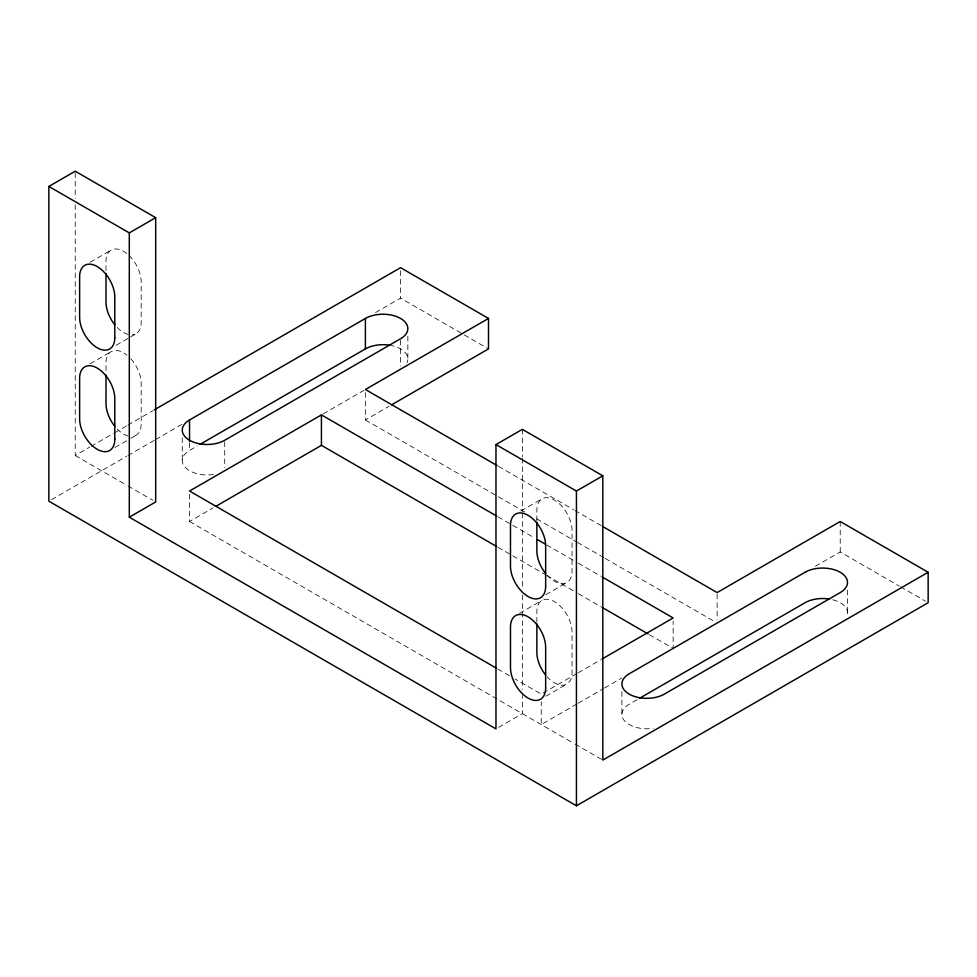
<?xml version="1.0" encoding="UTF-8"?>
<svg xmlns="http://www.w3.org/2000/svg" width="977" height="977" viewBox="0 0 977 977"><rect width="100%" height="100%" fill="white"/><g stroke="black" fill="none" stroke-linecap="round" stroke-linejoin="round"><path stroke-width="0.73" stroke-dasharray="4.88 3.66" d="M90.055 262.276L111.158 250.088M116.239 345.199L129.428 337.59M130.747 336.821L136.023 333.78M90.055 363.81L111.158 351.622M75.229 204.657L75.229 455.502L89.713 447.136M91.032 446.379L113.43 433.446M114.749 432.689L126.595 425.85M127.914 425.08L152.937 410.633M114.92 447.49L129.428 439.125M130.747 438.355L136.023 435.315M51.488 499.674L126.57 456.32M127.889 455.563L154.232 440.346M155.551 439.589L181.893 424.384M375.547 312.579L400.57 298.132L488.5 348.899M213.56 474.456A24.865 14.362 0 0 1 185.581 467.763A24.865 14.362 0 0 1 189.538 450.434L197.415 445.878M323.143 413.906L363.823 390.421M189.538 494.081L189.538 521.498L213.279 507.796M365.398 392.559L365.398 419.963L388.968 406.359M520.912 511.02L542.015 498.844M545.777 594.712L566.88 582.536M519.593 613.324L542.015 600.379M576.87 673.544L541.258 694.11L514.916 678.893M578.189 672.787L600.611 659.841M545.777 696.247L566.88 684.059M498.612 727.352L522.353 713.65L522.353 695.404M576.87 704.002L541.258 724.568L541.258 701.718M578.189 703.245L603.249 688.773M604.568 688.016L621.714 678.111M815.343 566.33L840.22 551.956L899.28 586.053M637.065 699.715L629.188 704.258A24.865 14.362 0 0 0 625.231 721.588A24.865 14.362 0 0 0 653.21 728.28M900.586 586.811L925.524 601.209M498.441 466.322L573.536 509.676M574.855 510.434L601.197 525.65M365.398 419.963L497.134 496.023M498.441 496.78L524.796 511.997M536.642 518.836L576.161 541.649M577.48 542.418L603.835 557.623M605.142 558.392L714.48 621.506M497.952 516.809L534.834 538.095M546.693 544.946L576.992 562.434M578.311 563.192L600.696 576.125M497.952 547.267L545.374 574.647M546.693 575.404L576.992 592.892M578.311 593.662L600.696 606.583M649.436 634.72L673.153 648.41L673.153 621.006M497.781 669.001L509.64 675.852M75.229 455.502L126.668 485.203M127.987 485.96L153.047 500.432M189.538 521.498L573.792 743.35M575.111 744.108L601.49 759.337M847.499 590.035L847.499 612.884M840.22 521.498L840.22 551.956M717.118 594.089L717.118 619.992M621.909 691.569L621.909 714.407M536.861 520.753L536.861 510.226A24.865 14.362 60 0 1 554.447 500.077A24.865 14.362 60 0 1 572.034 530.535L572.034 571.142A24.865 14.362 60 0 1 547.291 575.416M536.861 622.288L536.861 611.761A24.865 14.362 60 0 1 554.447 601.612A24.865 14.362 60 0 1 572.034 632.07L572.034 672.677A24.865 14.362 60 0 1 547.291 676.951M522.353 429.355L522.353 456.723M522.353 458.237L522.353 511.447M522.353 512.974L522.353 588.984M522.353 595.066L522.353 689.322M407.849 336.21L407.849 359.047M400.57 270.714L400.57 298.132M400.57 340.265L400.57 366.155M224.71 441.799L224.71 467.69M189.538 442.813L189.538 450.434M182.259 437.733L182.259 460.582M106.004 270.495L106.004 261.47A24.865 14.362 60 0 1 128.146 254.643M106.004 370.527L106.004 363.004A24.865 14.362 60 0 1 127.022 355.225M75.229 172.734L75.229 198.575M389.42 345.174A24.865 14.362 0 0 1 407.006 362.76M130.747 358.742A24.865 14.362 60 0 1 141.176 383.314L141.176 423.933A24.865 14.362 60 0 1 132.383 436.438M832.758 599.768A24.865 14.362 0 0 1 846.656 616.597M129.025 255.449A24.865 14.362 60 0 1 141.176 281.779L141.176 322.398A24.865 14.362 60 0 1 132.383 334.903M128.146 334.488A24.865 14.362 60 0 1 117.289 327.564M128.146 436.011A24.865 14.362 60 0 1 117.289 429.098"/><path stroke-width="1.47" d="M48.85 186.436L75.229 171.207L155.685 217.663L155.685 501.958L129.306 517.187L129.306 232.892L48.85 186.436L48.85 501.189L576.43 805.793L928.15 602.724L928.15 572.266L840.22 521.498L717.118 592.575L602.516 526.408M129.306 232.892L155.685 217.663M154.256 409.876L400.57 267.674L488.5 318.441L488.5 348.899L391.594 404.844M189.538 419.963L365.398 318.441A24.865 14.362 0 0 1 400.57 318.441A24.865 14.362 0 0 1 400.57 338.738L224.71 440.273A24.865 14.362 0 0 1 189.538 440.273A24.865 14.362 0 0 1 189.538 419.963L189.538 441.286M200.041 444.364L365.398 348.899A24.865 14.362 0 0 1 389.42 345.174M496.634 516.039L321.433 414.895L189.538 491.04L496.475 668.244M488.5 318.441L365.398 389.505L497.134 465.565M215.917 506.269L321.433 445.353L496.634 546.497M129.306 517.187L495.974 728.879L495.974 444.584L522.353 429.355L602.809 475.811L602.809 760.094L928.15 572.266M495.974 444.584L576.43 491.04L602.809 475.811M601.93 659.072L673.153 617.952L602.015 576.882M639.691 698.201L805.048 602.724A24.865 14.362 0 0 1 829.07 599.011M537.472 539.622L545.374 544.177M602.015 607.34L648.13 633.963M576.43 491.04L576.43 805.793M536.861 522.255L536.861 550.845A24.865 14.362 60 0 0 545.654 573.499M536.861 623.79L536.861 652.367A24.865 14.362 60 0 0 545.654 675.034M365.398 318.441L365.398 348.899M321.433 414.895L321.433 445.353M106.004 273.511L106.004 302.088A24.865 14.362 60 0 0 114.797 324.755M106.004 375.046L106.004 403.623A24.865 14.362 60 0 0 114.797 426.277M805.048 572.266L629.188 673.8A24.865 14.362 0 0 0 629.188 694.11A24.865 14.362 0 0 0 664.36 694.11L840.22 592.575A24.865 14.362 0 0 0 840.22 572.266A24.865 14.362 0 0 0 805.048 572.266M545.654 586.371L545.654 545.764A24.865 14.362 60 0 0 528.068 515.306A24.865 14.362 60 0 0 510.482 525.455L510.482 566.074A24.865 14.362 60 0 0 528.068 596.532A24.865 14.362 60 0 0 545.654 586.371M545.654 687.906L545.654 647.299A24.865 14.362 60 0 0 528.068 616.841A24.865 14.362 60 0 0 510.482 626.99L510.482 667.609A24.865 14.362 60 0 0 528.068 698.067A24.865 14.362 60 0 0 545.654 687.906M114.797 337.627L114.797 297.008A24.865 14.362 60 0 0 97.211 266.55A24.865 14.362 60 0 0 79.626 276.699L79.626 317.317A24.865 14.362 60 0 0 97.211 347.775A24.865 14.362 60 0 0 114.797 337.627M114.797 439.161L114.797 398.543A24.865 14.362 60 0 0 97.211 368.085A24.865 14.362 60 0 0 79.626 378.233L79.626 418.852A24.865 14.362 60 0 0 97.211 449.31A24.865 14.362 60 0 0 114.797 439.161"/></g></svg>
